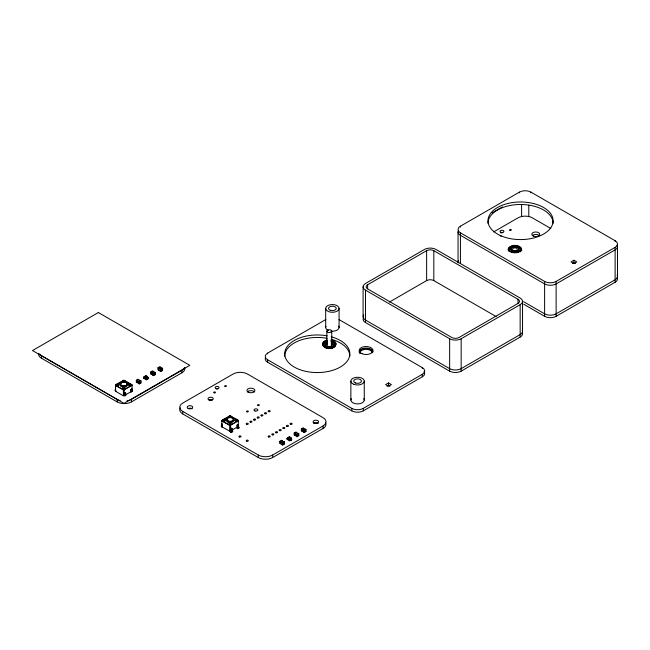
<?xml version="1.0" encoding="UTF-8"?>
<svg xmlns="http://www.w3.org/2000/svg" width="650" height="650" viewBox="0 0 650 650"><rect width="100%" height="100%" fill="white"/><g stroke="black" fill="none" stroke-linecap="round" stroke-linejoin="round"><path stroke-width="0.97" d="M363.09 286.821L363.09 316.729M458.055 232.001L458.055 261.901M522.535 331.264L522.535 301.364M617.5 276.445L617.5 246.537M222.016 427.034L221.853 423.67L221.585 426.823M145.381 376.309L143.528 377.374L143.585 378.121L146.356 379.779L148.208 378.714L147.607 376.602L145.925 375.627L144.129 376.667L144.259 377.536L143.658 377.447M145.836 376.626L145.925 375.627M289.047 437.872L288.819 437.418L286.967 438.49L289.794 440.115L291.59 439.026L291.046 437.71L289.364 436.735L287.568 437.775L287.649 438.563M289.266 437.743L289.364 436.735M238.412 420.721L230.059 425.417L221.699 420.566L230.1 415.74L238.436 420.834M115.44 385.117L124.109 380.445L132.112 384.922L131.982 391.292L123.459 395.834L123.354 389.797L115.472 385.231M221.748 420.607L230.059 415.902L238.363 420.387M131.982 384.816L123.76 380.226L115.472 384.898L115.554 385.458L123.76 390.073L132.161 385.214L123.419 389.838M132.015 391.276L132.015 390.821M222.024 426.229L221.877 426.806L230.1 431.397L238.314 426.327M238.282 426.806L238.282 420.331M136.971 380.526L138.653 379.551M151.361 372.214L153.043 371.248M158.551 368.062L160.233 367.096M143.528 378.089L144.779 377.488M144.259 378.251L143.658 378.162M138.694 381.526L140.384 380.551L141.009 380.916L141.009 382.858L140.441 382.525L140.441 380.583M153.083 373.214L154.765 372.247L155.399 372.613L155.399 374.554L154.83 374.221L154.83 372.279M160.282 369.062L161.964 368.087L162.597 368.452L162.597 370.402L162.021 370.069L162.021 368.119M144.129 376.667L145.811 377.642L147.607 376.602M140.952 380.884L139.271 381.851L136.394 380.193L138.076 379.218L138.71 379.584M155.342 372.572L153.66 373.547L150.784 371.889L152.466 370.914L153.099 371.28M162.541 368.42L160.859 369.395L157.974 367.729L159.664 366.762L160.29 367.128M147.704 377.707L145.909 378.747L145.811 377.642M145.243 378.04L145.771 379.21L147.209 378.373L145.243 378.072M147.477 377.837L148.159 377.91M146.356 378.95L148.208 377.999M138.694 383.598L140.384 382.631L140.952 382.956L139.271 383.931L138.637 383.565L138.637 381.623M153.083 375.294L154.765 374.319L155.342 374.652L153.66 375.627L153.026 375.261L153.026 373.311M146.177 379.421L147.526 378.641M146.282 379.681L147.477 378.552L148.159 378.747L146.331 377.634M124.361 395.696L124.361 393.209L125.377 392.632L125.799 395.2M130.837 391.958L130.837 389.472L131.852 388.895L132.275 391.463M124.792 395.785L124.792 393.941L125.799 393.356M131.268 392.048L131.268 390.203L132.275 389.618M126.921 400.887A10.172 5.874 0 0 0 131.479 399.368L181.838 370.297A10.172 5.874 0 0 0 184.47 367.664M38.634 353.454A10.172 5.874 0 0 0 41.551 358.264L117.089 401.879A10.172 5.874 0 0 0 131.479 401.879L181.838 372.808A10.172 5.874 0 0 0 184.641 367.559M460.436 263.356L460.436 232.83A8.141 4.696 0 0 1 460.436 226.184L519.431 192.124A8.141 4.696 0 0 1 530.944 192.124L615.119 240.719A8.141 4.696 0 0 1 615.119 247.366L615.119 282.254L556.124 316.314A8.141 4.696 0 0 1 544.611 316.314L523.567 304.168M367.632 284.749L426.628 250.689A5.086 2.933 0 0 1 433.818 250.689L517.993 299.284A5.086 2.933 0 0 1 517.993 303.436L458.997 337.496A5.086 2.933 0 0 1 451.807 337.496L367.632 288.901A5.086 2.933 0 0 1 367.632 284.749L367.632 288.795M492.091 212.891L502.418 206.928M424.027 371.605A8.141 4.696 0 0 1 422.313 376.789L363.317 410.849A8.141 4.696 0 0 1 351.804 410.849L267.629 362.253L267.629 359.759A8.141 4.696 0 0 1 267.629 353.113L325.886 319.483M493.683 231.896L517.993 217.856A10.172 5.874 0 0 1 532.383 217.856L550.826 228.507M389.399 302.088L426.628 280.597A5.086 2.933 0 0 1 433.818 280.597L496.169 316.591M230.653 431.974L231.676 431.535L230.669 432.12L230.653 428.716C231.116 428.179 231.896 427.895 232.066 428.675C233.789 434.777 227.955 431.332 232.091 428.87M237.128 424.978L238.152 424.409L238.566 425.059L238.582 428.049L237.575 428.634L237.128 424.978L237.144 428.382L238.152 427.798L238.152 424.409M237.559 425.709L238.566 425.132M237.128 428.236L238.136 427.7M231.091 432.266L232.091 431.641M237.559 428.529L238.566 427.903M573.926 260.244L571.049 261.901L573.926 263.567L576.802 261.901L573.926 260.244L573.926 262.73L572.488 263.567M460.436 232.83L544.611 281.426A8.141 4.696 0 0 0 556.124 281.426L615.119 247.366M280.386 441.626L282.076 440.651M296.457 432.348L294.775 433.314L294.718 435.362L294.141 435.029L294.141 433.087L297.017 434.744L297.017 436.686L298.764 435.752L298.188 435.419L296.506 436.394M301.974 429.163L303.656 428.196L303.079 427.863L301.397 428.829L304.273 430.495L305.955 429.52M280.442 441.659L282.011 440.749L283.798 441.781M294.832 433.347L296.4 432.445L298.188 433.477M302.031 429.195L303.599 428.293L305.378 429.325M287.698 439.359L287.097 439.27M365.479 290.144L449.646 338.748A8.141 4.696 0 0 0 461.159 338.748L520.154 304.688A8.141 4.696 0 0 0 520.154 298.041L435.979 249.446A8.141 4.696 0 0 0 424.466 249.446L365.479 283.506A8.141 4.696 0 0 0 365.479 290.144L365.479 322.546L449.646 371.142A8.141 4.696 0 0 0 461.159 371.142L520.154 337.082A8.141 4.696 0 0 0 522.364 332.8M282.116 442.618L283.798 441.651L284.432 442.016L284.432 443.958L283.855 443.625L283.855 441.683M296.506 434.314L298.188 433.339L298.821 433.704L298.821 435.654L298.244 435.321L298.244 433.379M303.696 430.162L305.378 429.187L306.012 429.552L306.012 431.494L305.435 431.169L305.435 429.219M287.568 437.775L289.25 438.75L291.046 437.71M284.375 441.984L282.693 442.951L279.809 441.293L281.499 440.318L282.132 440.684M298.764 433.672L297.082 434.647L294.198 432.981L295.888 432.014L296.514 432.38M291.143 438.815L289.339 439.855L289.25 438.75M289.209 440.318L290.648 439.489M290.916 438.945L291.517 438.977L291.59 439.855M388.497 382.915L385.621 384.581L388.497 386.238L391.373 384.581L388.497 382.915L388.497 385.409L387.059 386.238M282.116 444.698L283.798 443.723L284.375 444.056L282.693 445.031L282.059 444.665L282.059 442.723M289.843 440.148L291.647 439.108L291.647 439.823L289.721 440.846L287.016 439.229L286.967 438.49M303.696 432.234L305.378 431.267L305.955 431.6L304.273 432.567L303.639 432.201L303.639 430.259M290.916 439.66L291.517 439.749M182.739 411.418L258.277 455.024A10.172 5.874 0 0 0 272.667 455.024L323.026 425.953A10.172 5.874 0 0 0 323.026 417.649L247.488 374.034A10.172 5.874 0 0 0 233.098 374.034L182.739 403.106A10.172 5.874 0 0 0 182.739 411.418L182.739 413.928L258.277 457.535A10.172 5.874 0 0 0 272.667 457.535L323.026 428.464A10.172 5.874 0 0 0 325.439 422.37M267.629 359.759L351.804 408.363A8.141 4.696 0 0 0 363.317 408.363L422.313 374.303A8.141 4.696 0 0 0 422.313 367.656L339.016 319.564M124.183 389.821L124.215 395.785M229.645 431.291L229.645 425.311M573.926 262.73L575.364 263.567M523.567 301.673L544.611 313.82A8.141 4.696 0 0 0 556.124 313.82L615.119 279.76A8.141 4.696 0 0 0 617.118 275.015M388.497 385.409L389.935 386.238M303.753 432.136L301.974 431.104L301.974 429.301L301.917 431.21L301.34 430.877L301.34 428.935L304.216 430.593L304.216 432.534M296.562 436.288L294.775 435.264L294.775 433.452M297.082 436.727L296.449 436.361L296.449 434.411M289.941 440.659L289.567 440.44L291.289 439.879M160.176 367.193L161.964 368.225M280.386 443.568L282.173 444.6M280.386 443.698L279.752 443.332L279.752 441.391L282.636 443.056L282.636 444.998M152.986 371.345L154.765 372.377M153.14 375.196L151.361 374.164L151.361 372.352L151.304 374.262L150.727 373.929L150.727 371.987L153.603 373.644L153.603 375.594M231.66 428.139L231.66 431.389M143.585 377.349L146.356 379.007L146.412 379.754M230.653 428.716L231.083 429.374M138.596 379.657L140.384 380.681M136.971 382.468L138.751 383.5M136.971 382.606L136.338 382.241L136.338 380.291L139.214 381.956L139.214 383.898M131.836 388.887L131.836 391.381M130.837 389.472L131.268 390.203M125.377 392.632L125.369 395.874M124.361 393.209L124.792 393.941M115.294 390.301L115.562 388.156L115.497 391.235L123.354 395.785M39.422 353.949A10.172 5.874 0 0 0 41.551 355.761L117.089 399.368A10.172 5.874 0 0 0 120.218 400.603M115.554 391.276L115.578 384.816M221.748 420.883L221.748 420.436L221.877 420.997L230.1 425.579L238.412 420.436M615.119 240.719L615.119 241.499M556.124 281.426L556.124 316.314M544.611 281.426L544.611 316.314M530.944 192.124L530.944 192.904M528.783 205.205L528.783 216.426M521.592 205.205L521.592 216.426M520.154 304.688L520.154 337.082M519.431 192.124L519.431 192.904M517.993 299.284L517.993 303.339M461.159 338.748L461.159 371.142M460.436 226.184L460.436 227.118M449.646 338.748L449.646 371.142M433.818 250.689L433.818 280.597M426.628 250.689L426.628 280.597M422.313 367.656L422.313 368.436M422.313 374.303L422.313 376.789M364.26 381.111L364.26 400.051M363.317 408.363L363.317 410.849M351.804 408.363L351.804 410.849M350.862 381.111L350.862 400.051M339.081 308.514A6.703 3.867 0 0 1 328.9 311.732A6.703 3.867 0 0 1 329.168 305.029A6.703 3.867 0 0 1 339.081 308.514L339.081 327.454M331.736 331.134A2.446 1.414 0 0 1 328.079 332.353A2.446 1.414 0 0 1 328.079 329.916A2.446 1.414 0 0 1 331.736 331.134L331.736 345.093M326.852 331.134L326.852 345.093M325.683 308.336L325.683 327.275M323.026 425.953L323.026 428.464M303.696 430.292L303.696 432.104M289.843 440.863L289.721 440.017M280.329 441.724L280.329 443.666M272.667 455.024L272.667 457.535M267.629 353.113L267.629 353.892M258.277 455.024L258.277 457.535M230.514 425.311L230.514 431.291M221.877 420.331L221.877 426.806M181.838 370.297L181.838 372.808M160.794 371.434L160.794 369.493L157.918 367.835L157.918 369.777L160.859 371.467L162.541 370.5L161.964 370.167L160.282 371.142L160.225 369.159M158.551 370.012L158.551 368.201L158.494 370.11M136.914 380.624L136.914 382.566M131.479 399.368L131.479 401.879M117.089 399.368L117.089 401.879M41.551 355.761L41.551 358.264M116.326 391.056A1.121 0.65 0 0 1 116.017 391.089M114.92 390.301A1.121 0.65 0 0 1 115.407 389.894M124.386 395.533A1.121 0.65 0 0 1 125.759 395.233M131.105 391.617A1.121 0.65 0 0 1 132.308 391.511M118.633 384.597A1.016 0.585 0 0 1 118.796 385.45A1.016 0.585 0 0 1 117.309 385.483A1.016 0.585 0 0 1 117.358 384.621M124.451 387.944A1.016 0.585 0 0 1 124.499 388.806A1.016 0.585 0 0 1 123.013 388.773A1.016 0.585 0 0 1 123.175 387.92M126.474 383.719A3.559 2.056 0 0 1 126.181 386.588A3.559 2.056 0 0 1 121.209 386.482A3.559 2.056 0 0 1 121.266 383.614M123.858 381.16A1.016 0.585 0 0 1 124.735 381.948A1.016 0.585 0 0 1 123.175 382.216A1.016 0.585 0 0 1 123.175 381.274M129.683 384.483A1.016 0.585 0 0 1 130.455 385.32A1.016 0.585 0 0 1 128.838 385.491A1.016 0.585 0 0 1 129.049 384.548M182.739 413.928A10.172 5.874 0 0 1 180.334 407.834M188.134 408.574A2.746 1.584 0 0 1 192.132 408.817M222.625 426.571A1.121 0.65 0 0 1 221.236 426.132A1.121 0.65 0 0 1 221.991 425.336M209.04 400.043A2.649 1.527 0 0 1 212.209 400.043M216.296 389.033A1.934 1.113 0 0 1 217.904 389.033M247.301 392.007A3.965 2.291 0 0 1 250.916 390.666A3.965 2.291 0 0 1 254.524 392.007M313.633 423.361A2.746 1.584 0 0 1 318.142 423.451M224.607 420.014A1.016 0.585 0 0 1 225.176 420.899A1.016 0.585 0 0 1 223.551 420.964A1.016 0.585 0 0 1 223.901 420.046M230.433 423.353A1.016 0.585 0 0 1 230.88 424.263A1.016 0.585 0 0 1 229.239 424.231A1.016 0.585 0 0 1 229.791 423.337M233.074 419.469A3.559 2.056 0 0 1 232.342 422.167A3.559 2.056 0 0 1 227.622 422.069A3.559 2.056 0 0 1 227.232 419.348M230.433 416.707A1.016 0.585 0 0 1 230.847 417.641M229.312 417.641A1.016 0.585 0 0 1 229.791 416.691M236.259 420.046A1.016 0.585 0 0 1 236.584 420.973A1.016 0.585 0 0 1 234.951 420.875A1.016 0.585 0 0 1 235.617 420.006M500.183 235.95A0.861 0.496 0 0 1 500.354 236.283M500.833 232.984A1.934 1.113 0 0 1 502.799 232.863M532.326 235.682A3.965 2.291 0 0 1 535.803 234.496A3.965 2.291 0 0 1 539.289 235.682M520.341 249.632A5.696 3.291 0 0 1 520.609 250.632M518.367 247.227A6.102 3.526 0 0 1 520.723 251.201M509.088 251.201A6.102 3.526 0 0 1 509.088 249.064M510.997 247.422A6.102 3.526 0 0 1 511.452 247.227M508.511 248.95A6.711 3.876 0 0 1 516.279 246.334A6.711 3.876 0 0 1 521.584 250.526M520.439 248.43A6.711 3.876 0 0 1 521.625 250.632M331.029 341.957A5.696 3.291 0 0 1 334.019 346.929A5.696 3.291 0 0 1 324.911 347.189A5.696 3.291 0 0 1 327.031 342.071M331.029 340.624A5.696 3.291 0 0 1 334.019 345.597A5.696 3.291 0 0 1 324.911 345.865A5.696 3.291 0 0 1 327.031 340.746M331.273 343.037A4.071 2.348 0 0 1 332.426 346.588A4.071 2.348 0 0 1 326.162 346.588A4.071 2.348 0 0 1 327.324 343.037M331.151 341.729A6.102 3.526 0 0 1 334.246 347.157A6.102 3.526 0 0 1 324.35 347.157A6.102 3.526 0 0 1 327.446 341.729M331.273 343.371A4.071 2.348 0 0 1 333.369 345.426A4.071 2.348 0 0 1 331.273 347.482M327.324 347.482A4.071 2.348 0 0 1 325.227 345.426A4.071 2.348 0 0 1 327.324 343.371M331.151 340.901A6.102 3.526 0 0 1 334.246 346.328A6.102 3.526 0 0 1 324.35 346.328A6.102 3.526 0 0 1 327.446 340.901M331.329 340.567A6.711 3.876 0 0 1 334.734 346.531A6.711 3.876 0 0 1 323.854 346.531A6.711 3.876 0 0 1 327.259 340.567M331.329 340.072A6.711 3.876 0 0 1 334.734 346.036A6.711 3.876 0 0 1 323.854 346.036A6.711 3.876 0 0 1 327.259 340.072M331.175 344.191A2.446 1.414 0 0 1 331.029 346.084A2.446 1.414 0 0 1 327.738 346.174A2.446 1.414 0 0 1 327.283 344.289M267.629 362.253A8.141 4.696 0 0 1 265.419 357.971M284.716 356.249A32.557 18.793 0 0 1 327.153 338.341M331.175 339.251A32.557 18.793 0 0 1 349.83 356.249M331.175 336.765A32.557 18.793 0 0 1 336.984 368.721A32.557 18.793 0 0 1 285.188 356.956A32.557 18.793 0 0 1 327.153 335.847M359.816 353.373A6.305 3.64 0 0 1 365.438 349.375A6.305 3.64 0 0 1 372.361 352.617M359.206 352.487A6.922 3.998 0 0 1 365.731 348.083A6.922 3.998 0 0 1 373.011 352.072M360.076 353.178A6.305 3.64 0 0 1 365.446 348.449A6.305 3.64 0 0 1 372.361 352.446M338.691 326.056A6.703 3.867 0 0 1 337.423 329.908A6.703 3.867 0 0 1 330.972 331.151M328.51 330.525A6.703 3.867 0 0 1 325.999 326.186M363.789 398.629A6.703 3.867 0 0 1 357.565 403.918A6.703 3.867 0 0 1 351.333 398.629M617.118 245.107A8.141 4.696 0 0 1 615.119 249.86L556.124 283.92A8.141 4.696 0 0 1 544.611 283.92L460.436 235.324A8.141 4.696 0 0 1 458.437 230.571M487.988 223.275A32.557 18.793 0 0 1 520.544 204.482A32.557 18.793 0 0 1 553.101 223.275M507.991 249.893A6.922 3.998 0 0 1 514.199 245.919A6.922 3.998 0 0 1 521.682 249.072M520.219 248.901A6.922 3.998 0 0 1 521.682 250.64M509.121 251.339A6.305 3.64 0 0 1 515.523 246.269A6.305 3.64 0 0 1 520.106 251.956M617.118 277.509A8.141 4.696 0 0 1 615.119 282.254M458.226 262.868A8.141 4.696 0 0 1 458.437 260.479M522.364 330.306A8.141 4.696 0 0 1 520.154 334.588L461.159 368.648A8.141 4.696 0 0 1 449.646 368.648L365.479 320.052A8.141 4.696 0 0 1 363.764 314.868M365.479 322.546A8.141 4.696 0 0 1 363.764 317.354M98.353 312.528L32.5 350.545L123.987 403.366L189.841 365.349L98.353 312.528M117.455 384.719A1.016 0.585 0 0 0 119.039 384.28A1.016 0.585 0 0 0 117.585 383.703A1.016 0.585 0 0 0 117.455 384.719M123.216 388.042A1.016 0.585 0 0 0 124.8 387.603A1.016 0.585 0 0 0 123.338 387.026A1.016 0.585 0 0 0 123.216 388.042M122.005 385.848A3.559 2.056 0 0 0 127.343 384.069A3.559 2.056 0 0 0 122.005 382.289A3.559 2.056 0 0 0 122.005 385.848M123.216 381.396A1.016 0.585 0 0 0 124.8 380.957A1.016 0.585 0 0 0 123.338 380.38A1.016 0.585 0 0 0 123.216 381.396M128.968 384.719A1.016 0.585 0 0 0 130.553 384.28A1.016 0.585 0 0 0 129.09 383.703A1.016 0.585 0 0 0 128.968 384.719M122.103 385.58A3.356 1.942 0 0 0 127.14 383.906A3.356 1.942 0 0 0 122.103 382.224A3.356 1.942 0 0 0 122.103 385.58M188.394 408.574A2.746 1.584 0 0 0 192.676 407.371A2.746 1.584 0 0 0 188.736 405.836A2.746 1.584 0 0 0 188.394 408.574M209.3 400.075A2.649 1.527 0 0 0 213.273 398.759A2.649 1.527 0 0 0 209.3 397.434A2.649 1.527 0 0 0 209.3 400.075M231.034 431.884A1.121 0.65 0 0 0 232.781 431.397A1.121 0.65 0 0 0 231.172 430.771A1.121 0.65 0 0 0 231.034 431.884M239.436 436.987A1.032 0.593 0 0 0 240.979 436.467A1.032 0.593 0 0 0 239.436 435.955A1.032 0.593 0 0 0 239.436 436.987M237.575 428.171A1.121 0.65 0 0 0 239.257 427.611A1.121 0.65 0 0 0 237.575 427.058A1.121 0.65 0 0 0 237.575 428.171M246.74 441.204A1.032 0.593 0 0 0 248.292 440.692A1.032 0.593 0 0 0 246.74 440.172A1.032 0.593 0 0 0 246.74 441.204M246.683 424.304A1.032 0.593 0 0 0 248.292 423.849A1.032 0.593 0 0 0 246.805 423.272A1.032 0.593 0 0 0 246.683 424.304M250.396 422.216A1.032 0.593 0 0 0 251.948 421.704A1.032 0.593 0 0 0 250.396 421.184A1.032 0.593 0 0 0 250.396 422.216M254.053 420.103A1.032 0.593 0 0 0 255.604 419.591A1.032 0.593 0 0 0 254.053 419.071A1.032 0.593 0 0 0 254.053 420.103M268.669 436.987A1.032 0.593 0 0 0 270.221 436.467A1.032 0.593 0 0 0 268.669 435.955A1.032 0.593 0 0 0 268.669 436.987M272.326 434.874A1.032 0.593 0 0 0 273.877 434.363A1.032 0.593 0 0 0 272.326 433.843A1.032 0.593 0 0 0 272.326 434.874M275.982 432.77A1.032 0.593 0 0 0 277.534 432.25A1.032 0.593 0 0 0 275.982 431.73A1.032 0.593 0 0 0 275.982 432.77M214.167 392.86A0.861 0.496 0 0 0 215.459 392.429A0.861 0.496 0 0 0 214.167 391.991A0.861 0.496 0 0 0 214.167 392.86M216.133 388.505A1.934 1.113 0 0 0 219.034 387.538A1.934 1.113 0 0 0 216.133 386.571A1.934 1.113 0 0 0 216.133 388.505M225.127 386.531A0.861 0.496 0 0 0 226.428 386.092A0.861 0.496 0 0 0 225.127 385.661A0.861 0.496 0 0 0 225.127 386.531M247.057 411.848A0.861 0.496 0 0 0 248.357 411.418A0.861 0.496 0 0 0 247.057 410.987A0.861 0.496 0 0 0 247.057 411.848M254.979 410.938A1.934 1.113 0 0 0 257.879 409.971A1.934 1.113 0 0 0 254.979 409.004A1.934 1.113 0 0 0 254.979 410.938M257.969 405.502A0.861 0.496 0 0 0 259.317 405.121A0.861 0.496 0 0 0 258.074 404.633A0.861 0.496 0 0 0 257.969 405.502M248.69 392.348A3.965 2.291 0 0 0 254.873 390.609A3.965 2.291 0 0 0 249.178 388.391A3.965 2.291 0 0 0 248.69 392.348M257.644 417.974A1.032 0.593 0 0 0 259.252 417.519A1.032 0.593 0 0 0 257.774 416.942A1.032 0.593 0 0 0 257.644 417.974M261.357 415.886A1.032 0.593 0 0 0 262.909 415.366A1.032 0.593 0 0 0 261.357 414.854A1.032 0.593 0 0 0 261.357 415.886M264.956 413.757A1.032 0.593 0 0 0 266.565 413.303A1.032 0.593 0 0 0 265.078 412.726A1.032 0.593 0 0 0 264.956 413.757M268.604 411.645A1.032 0.593 0 0 0 270.221 411.19A1.032 0.593 0 0 0 268.734 410.613A1.032 0.593 0 0 0 268.604 411.645M279.573 430.633A1.032 0.593 0 0 0 281.182 430.186A1.032 0.593 0 0 0 279.703 429.601A1.032 0.593 0 0 0 279.573 430.633M283.286 428.545A1.032 0.593 0 0 0 284.838 428.033A1.032 0.593 0 0 0 283.286 427.513A1.032 0.593 0 0 0 283.286 428.545M286.942 426.441A1.032 0.593 0 0 0 288.494 425.921A1.032 0.593 0 0 0 286.942 425.401A1.032 0.593 0 0 0 286.942 426.441M290.599 424.328A1.032 0.593 0 0 0 292.151 423.808A1.032 0.593 0 0 0 290.599 423.296A1.032 0.593 0 0 0 290.599 424.328M314.462 423.174A2.746 1.584 0 0 0 318.581 421.801A2.746 1.584 0 0 0 314.462 420.428A2.746 1.584 0 0 0 314.462 423.174M223.811 420.257A1.016 0.585 0 0 0 225.339 419.746A1.016 0.585 0 0 0 223.811 419.242A1.016 0.585 0 0 0 223.811 420.257M229.572 423.581A1.016 0.585 0 0 0 231.099 423.069A1.016 0.585 0 0 0 229.572 422.565A1.016 0.585 0 0 0 229.572 423.581M228.296 421.363A3.559 2.056 0 0 0 233.643 419.583A3.559 2.056 0 0 0 228.296 417.804A3.559 2.056 0 0 0 228.296 421.363M229.572 416.934A1.016 0.585 0 0 0 231.099 416.423A1.016 0.585 0 0 0 229.572 415.919A1.016 0.585 0 0 0 229.572 416.934M235.324 420.257A1.016 0.585 0 0 0 236.852 419.746A1.016 0.585 0 0 0 235.324 419.242A1.016 0.585 0 0 0 235.324 420.257M228.199 421.021A3.356 1.942 0 0 0 233.431 419.551A3.356 1.942 0 0 0 228.613 417.674A3.356 1.942 0 0 0 228.199 421.021M501.028 232.334A1.934 1.113 0 0 0 503.929 231.368A1.934 1.113 0 0 0 501.028 230.401A1.934 1.113 0 0 0 501.028 232.334M510.023 230.352A0.861 0.496 0 0 0 511.323 229.921A0.861 0.496 0 0 0 510.023 229.491A0.861 0.496 0 0 0 510.023 230.352M533.585 236.169A3.965 2.291 0 0 0 539.768 234.439A3.965 2.291 0 0 0 534.072 232.213A3.965 2.291 0 0 0 533.585 236.169M512.062 252.151A5.696 3.291 0 0 0 520.609 249.299A5.696 3.291 0 0 0 512.062 246.447A5.696 3.291 0 0 0 512.062 252.151M512.874 251.331A4.071 2.348 0 0 0 518.976 249.299A4.071 2.348 0 0 0 512.874 247.26A4.071 2.348 0 0 0 512.874 251.331M511.331 252.151A6.102 3.526 0 0 0 520.983 249.665A6.102 3.526 0 0 0 512.419 246.082A6.102 3.526 0 0 0 511.331 252.151M512.874 250.998A4.071 2.348 0 0 0 518.976 248.966A4.071 2.348 0 0 0 512.874 246.935A4.071 2.348 0 0 0 512.874 250.998M513.687 250.518A2.446 1.414 0 0 0 517.351 249.299A2.446 1.414 0 0 0 513.687 248.081A2.446 1.414 0 0 0 513.687 250.518M362.026 353.738A6.922 3.998 0 0 0 372.97 350.919A6.922 3.998 0 0 0 363.269 346.856A6.922 3.998 0 0 0 362.026 353.738M330.249 310.286A3.867 2.234 0 0 0 336.237 308.555A3.867 2.234 0 0 0 330.655 306.426A3.867 2.234 0 0 0 330.249 310.286M353.706 384.272A6.703 3.867 0 0 0 364.236 381.461A6.703 3.867 0 0 0 354.746 377.601A6.703 3.867 0 0 0 353.706 384.272M355.428 382.972A3.867 2.234 0 0 0 361.416 381.249A3.867 2.234 0 0 0 355.834 379.113A3.867 2.234 0 0 0 355.428 382.972M501.442 236.007A32.557 18.793 0 0 0 552.931 222.722A32.557 18.793 0 0 0 507.268 203.621A32.557 18.793 0 0 0 501.442 236.007M511.209 251.916A6.305 3.64 0 0 0 521.186 249.34A6.305 3.64 0 0 0 512.338 245.643A6.305 3.64 0 0 0 511.209 251.916"/></g></svg>
